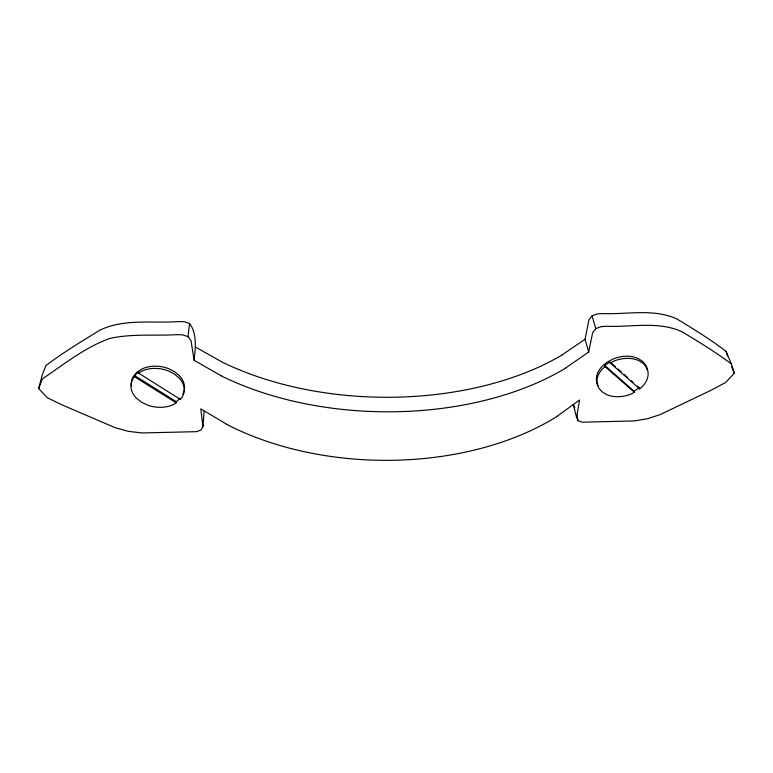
<?xml version="1.0" encoding="UTF-8"?>
<svg xmlns="http://www.w3.org/2000/svg" width="773" height="773" viewBox="0 0 773 773"><rect width="100%" height="100%" fill="white"/><g stroke="black" fill="none" stroke-linecap="round" stroke-linejoin="round"><path stroke-width="1.16" d="M220.991 375.659L194.071 360.276C195.472 348.362 197.221 333.636 189.598 323.539L184.283 321.732L178.553 321.568C152.436 323.52 124.366 318.321 99.91 330.168C81.542 341.405 63.067 352.614 45.868 365.59L42.177 375.224L38.65 388.587L47.443 397.805L62.111 404.926L115.322 427.759L128.521 431.382L142.145 432.957L196.613 431.663L201.106 429.923L202.922 426.493L204.149 411.313M565.363 368.19L588.668 352.044L585.055 339.241L588.968 319.79L592.031 315.886L597.229 313.925L602.727 313.558C627.357 314.63 653.794 308.253 677.1 319.056C693.758 329.24 710.542 339.405 726.04 351.329L731.393 364.025L734.35 373.195L725.654 382.48L711.556 390.017L660.21 414.589L647.494 418.734L634.459 420.908L582.369 422.213L578.136 420.725L576.571 417.449L579.566 400.028L557.053 416.309M180.254 399.341L180.399 398.221L176.331 401.709L176.186 402.83L173.567 404.501A26.504 18.852 7.9 0 1 147.508 405.1L141.527 402.211L136.608 398.356A27.384 19.489 7.9 0 1 132.859 378.886L136.512 373.552L138.831 372.016L138.647 373.137L180.254 399.341L182.032 397.322A27.393 19.489 8 0 0 179.046 377.881L174.176 373.861L168.127 370.808A26.524 18.881 7.9 0 0 141.295 371.378L138.647 373.137M194.071 360.276L190.989 340.516L187.965 336.642L189.598 323.539M588.668 352.044L592.698 332.535L595.809 328.622L601.085 326.641L606.66 326.274C631.599 327.337 658.335 320.901 681.97 331.723C698.792 341.908 715.74 352.082 731.393 364.025M38.65 388.587L42.36 378.934C63.869 364.296 84.817 347.541 109.447 338.545C131.507 333.463 154.349 335.965 176.766 334.68L182.573 334.835L187.965 336.642M605.066 366.605L602.621 368.673A26.697 18.62 -16.3 0 0 598.717 387.853L601.887 391.66L606.428 394.51A25.828 18.021 -16.2 0 0 631.309 393.94L634.42 392.298L605.066 366.605L604.747 365.523L609.974 361.928L610.293 363.02L639.6 388.858L642.044 386.867A26.688 18.629 -16.2 0 0 646.663 367.716L643.59 363.754L639.039 360.74A25.847 18.04 -16.3 0 0 613.462 361.291L610.293 363.02M637.474 386.21L639.252 387.775L634.073 391.206L604.747 365.523M561.99 354.962L585.055 339.241M195.588 347.116L222.18 362.093A250.906 145.575 1.1 0 0 562.077 355.02M226.711 424.29L200.796 408.859L202.922 426.493M134.782 375.659L176.331 401.709M134.589 376.78L176.186 402.83M610.854 362.711L615.298 366.634M617.956 368.982L621.502 372.113M624.169 374.461L627.715 377.591M631.261 380.731L633.039 382.297M574.861 407.806L573.295 404.53L576.571 417.449M731.673 366.837L734.35 373.195M726.04 351.329L727.519 355.909M639.252 387.775L639.6 388.858M634.073 391.206L634.42 392.298M592.031 315.886L595.809 328.622M576.774 415.343L578.136 420.725M565.45 368.248A253.911 149.092 1.2 0 1 220.923 375.717M557.14 416.376A244.635 151.228 1.1 0 1 226.644 424.348M131.584 386.529A27.326 19.48 8 0 1 133.246 376.635L136.705 372.431L141.662 369.136A26.466 18.871 8 0 1 168.437 368.566L174.466 371.629L179.336 375.639A27.335 19.48 8 0 1 182.815 394.191M598.099 385.679A26.64 18.62 -16.3 0 1 601.993 366.499L606.873 362.363L612.805 359.126A25.789 18.04 -16.3 0 1 638.324 358.585L642.865 361.59L645.938 365.552A26.63 18.62 -16.3 0 1 647.33 370.17"/></g></svg>
